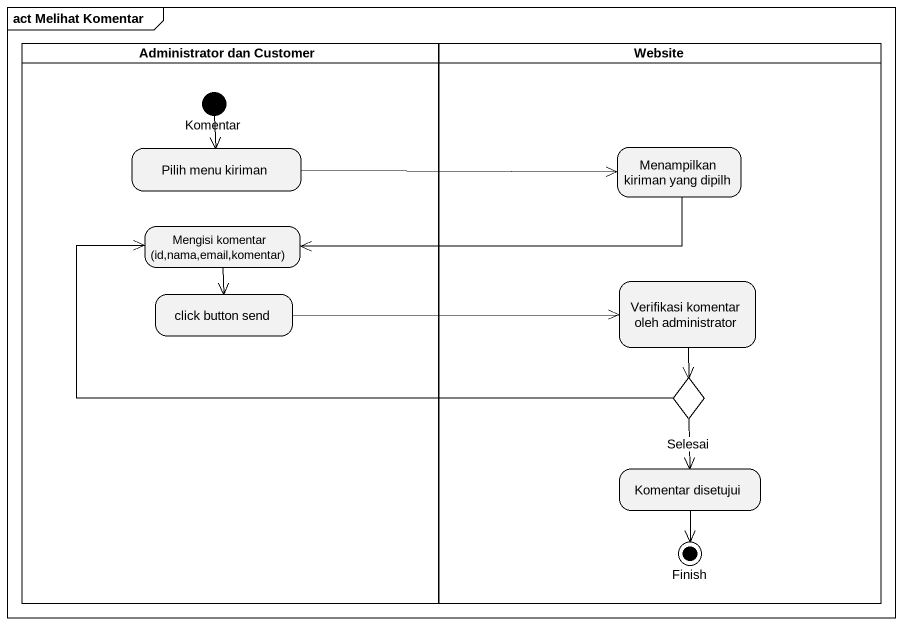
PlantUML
@startuml
mainframe act Melihat Komentar
hide empty description
state "Administrator dan Customer" as Administrator_dan_Customer <<partition>> {
  state Komentar <<start>>
  state "Pilih menu kiriman" as Pilih_menu_kiriman
  state "Mengisi komentar (id,nama,email,komentar)" as Mengisi_komentar_id_nama
  state "click button send" as click_button_send
}
state Website <<partition>> {
  state "Menampilkan kiriman yang dipilh" as Menampilkan_kiriman_yang
  state "Verifikasi komentar oleh administrator" as Verifikasi_komentar_oleh
  state choice1 <<choice>>
  state "Komentar disetujui" as Komentar_disetujui
  state Finish <<end>>
}
Komentar --> Pilih_menu_kiriman
Pilih_menu_kiriman -right-> Menampilkan_kiriman_yang
Menampilkan_kiriman_yang -left-> Mengisi_komentar_id_nama
Mengisi_komentar_id_nama --> click_button_send
Verifikasi_komentar_oleh --> choice1
click_button_send -right-> Verifikasi_komentar_oleh
choice1 -left-> Mengisi_komentar_id_nama
choice1 --> Komentar_disetujui : Selesai
Komentar_disetujui --> Finish
@enduml
